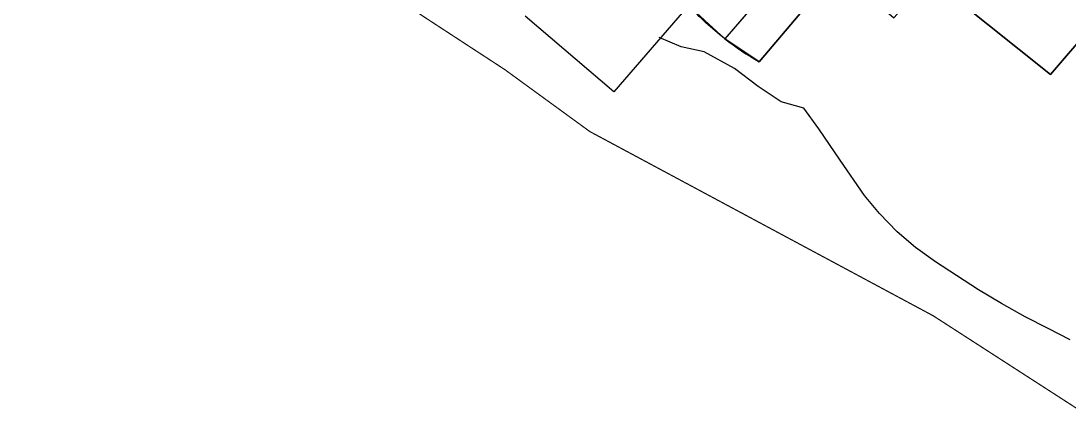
# Model space of a CAD drawing. Extents: x 199665 to 201826, y 4836581 to 4838476.
# Drawn here: x 199664.6 to 199890.2, y 4837143.9 to 4837228 of the extents above; entities that cross this region are included whole.
import ezdxf

# ---------------------------------------------------------------- set-up
doc = ezdxf.new("R2010")
doc.units = 0
doc.header["$LTSCALE"] = 1.5
doc.header["$MEASUREMENT"] = 0
for name, color, linetype in [('CD-MALHA-LOTES', 40, 'CONTINUOUS'), ('HD-CURSO-PERENE', 170, 'CONTINUOUS'), ('LM-LIM-SETOR-FISCAL', 7, 'CONTINUOUS'), ('RU-QUADRAS', 6, 'CONTINUOUS')]:
    doc.layers.add(name, color=color, linetype=linetype)
doc.linetypes.add('Limite', pattern='A,20,-3,[130,ltypeshp.shx,S=6.35,R=0,X=0,Y=0],-3,20', length=46)

msp = doc.modelspace()

# ---------------------------------------------------------------- linework, layer by layer
at = {"layer": 'CD-MALHA-LOTES', "linetype": 'Continuous'}
for p, q in [((199875.44, 4837292.73), (199816.12, 4837224.22)), ((199922.68, 4837259.07), (199886.23, 4837216.55)), ((199808.31, 4837231.4), (199792.27, 4837212.8)), ((199816.12, 4837224.22), (199808.31, 4837231.4)), ((199833.16, 4837230.61), (199823.55, 4837219.23)), ((199886.23, 4837216.55), (199866.03, 4837232.7)), ((199792.27, 4837212.8), (199773.18, 4837229.08)), ((199823.55, 4837219.23), (199816.12, 4837224.22))]:
    msp.add_line(p, q, dxfattribs=at)
at = {"layer": 'HD-CURSO-PERENE'}
msp.add_lwpolyline([(199890.49, 4837159.44), (199885.78, 4837161.84), (199880.77, 4837164.33), (199875.67, 4837167.22), (199870.77, 4837170.2), (199866.05, 4837173.23), (199861.51, 4837176.23), (199857.21, 4837179.27), (199853.25, 4837182.68), (199849.46, 4837186.57), (199846.22, 4837190.48), (199840.98, 4837198.08), (199836.36, 4837204.84), (199833.11, 4837209.26), (199828.27, 4837210.64), (199823.28, 4837213.92), (199818.21, 4837217.84), (199811.65, 4837221.42), (199806.7, 4837222.5), (199801.98, 4837224.51)], dxfattribs=at)
at = {"layer": 'LM-LIM-SETOR-FISCAL', "linetype": 'Limite', "ltscale": 0.1, "const_width": 0.25}
msp.add_lwpolyline([(199927.32, 4837540.48), (199954.05, 4837517.76), (199922.3, 4837493.75), (199898.27, 4837475.85), (199869.06, 4837452.76), (199852.76, 4837439.57), (199828.21, 4837420.87), (199825.09, 4837424.8), (199820.56, 4837422.2), (199827.28, 4837413.19), (199664.78, 4837288.57), (199667.09, 4837286.59), (199683.35, 4837276.52), (199716.19, 4837253.33), (199750.96, 4837229.19), (199768.78, 4837217.56), (199787.07, 4837204.24), (199861, 4837164.59), (199908.88, 4837133.7)], dxfattribs=at)
at = {"layer": 'RU-QUADRAS', "linetype": 'Continuous'}
for points in [[(199892.32, 4837309.9), (199886.88, 4837304.14), (199888.27, 4837302.82, 0.058949), (199879.03, 4837290.23), (199875.44, 4837292.73), (199816.12, 4837224.22, 0.034781), (199823.55, 4837219.23), (199833.16, 4837230.61), (199833.99, 4837229.91), (199841.28, 4837238.55), (199852.49, 4837228.74), (199880.01, 4837258.98), (199884.99, 4837254.42), (199866.03, 4837232.7), (199886.23, 4837216.55), (199922.68, 4837259.07)], [(199875.44, 4837292.73), (199816.12, 4837224.22, -0.041248), (199808.31, 4837231.4), (199792.27, 4837212.8), (199773.18, 4837229.08)]]:
    msp.add_lwpolyline(points, format="xyb", dxfattribs=at)

doc.saveas('drawing.dxf')
